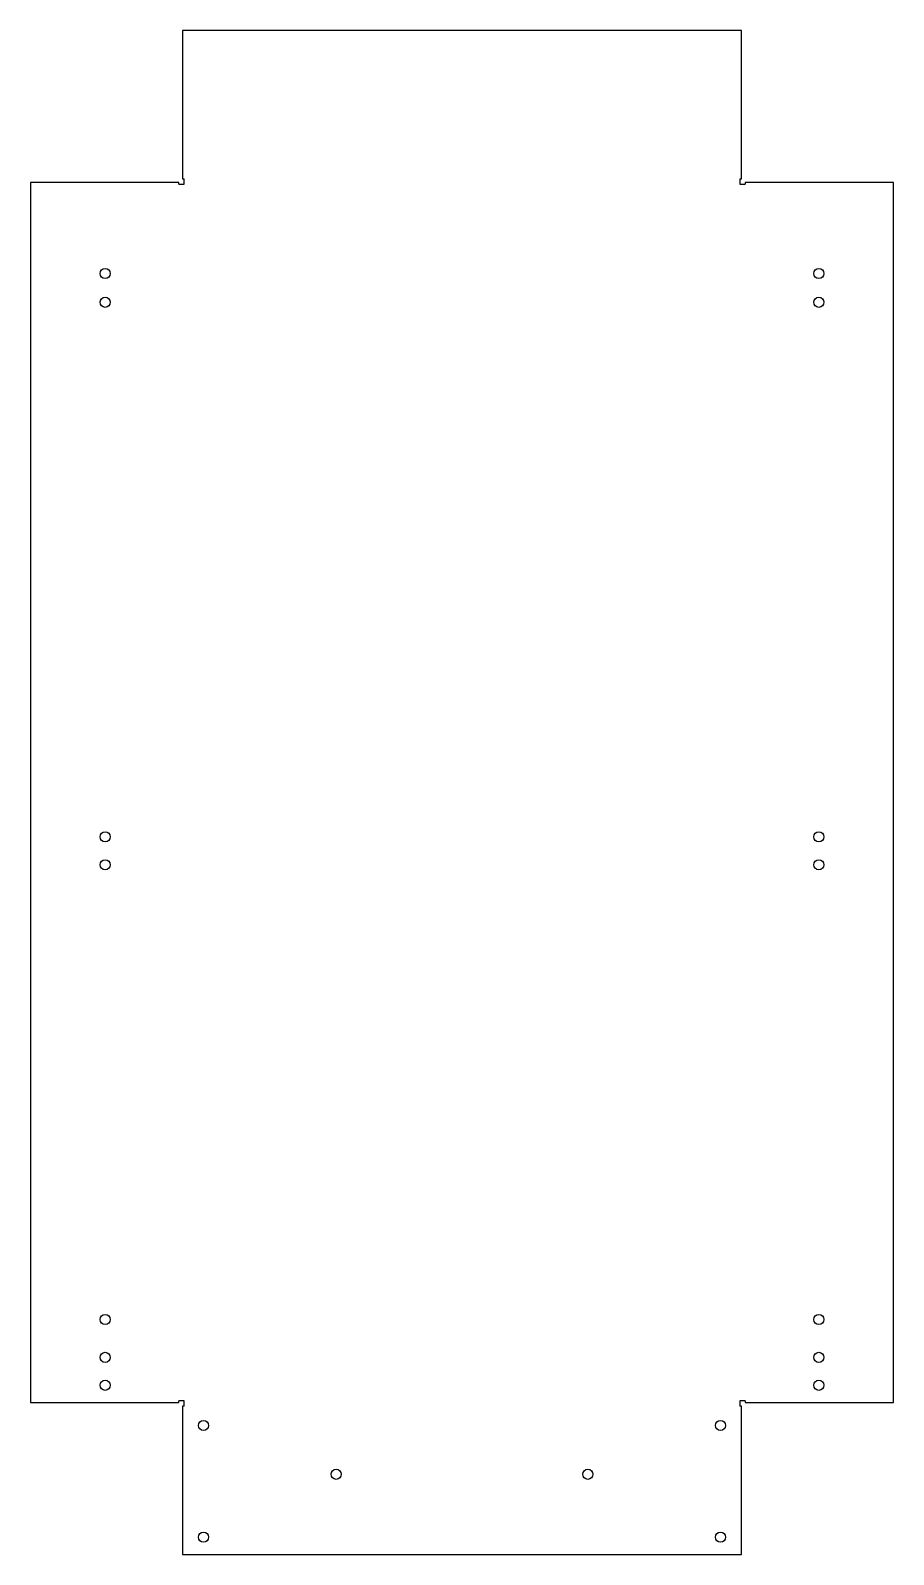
# Model space of a CAD drawing. Header units: millimetres. Extents: x -196 to 196, y -348 to 345.
import ezdxf

# ---------------------------------------------------------------- set-up
doc = ezdxf.new("R2010")
doc.units = ezdxf.units.MM
doc.layers.add('Unfold_Sketch002', color=7, linetype='CONTINUOUS')

msp = doc.modelspace()

# ---------------------------------------------------------------- linework, layer by layer
at = {"layer": 'Unfold_Sketch002'}
for p, q in [((126.97, 344.51), (-126.97, 344.51)), ((-126.97, 344.51), (-126.97, 277.15)), ((126.97, 277.15), (126.97, 344.51)), ((-126.97, 277.15), (-126.19, 277.15)), ((-126.19, 274.65), (-126.19, 277.15)), ((126.19, 277.15), (126.19, 274.65)), ((126.19, 277.15), (126.97, 277.15)), ((-128.68, 275.44), (-196.05, 275.44)), ((-196.05, 275.44), (-196.05, -278.97)), ((-128.68, 274.65), (-128.68, 275.44)), ((-128.68, 274.65), (-126.19, 274.65)), ((126.19, 274.65), (128.68, 274.65)), ((196.05, 275.44), (128.68, 275.44)), ((128.68, 275.44), (128.68, 274.65)), ((196.05, -278.97), (196.05, 275.44)), ((-196.05, -278.97), (-128.68, -278.97)), ((-128.68, -278.97), (-128.68, -278.18)), ((-126.19, -278.18), (-128.68, -278.18)), ((-126.19, -280.68), (-126.97, -280.68)), ((-126.97, -280.68), (-126.97, -348.04)), ((-126.19, -280.68), (-126.19, -278.18)), ((126.19, -278.18), (126.19, -280.68)), ((128.68, -278.18), (126.19, -278.18)), ((126.97, -280.68), (126.19, -280.68)), ((126.97, -348.04), (126.97, -280.68)), ((128.68, -278.18), (128.68, -278.97)), ((128.68, -278.97), (196.05, -278.97)), ((-126.97, -348.04), (126.97, -348.04))]:
    msp.add_line(p, q, dxfattribs=at)
for centre in [(-162.09, 234.09), (162.09, 234.09), (-162.09, 220.98), (162.09, 220.98), (-162.09, -21.89), (162.09, -21.89), (-162.09, -34.59), (162.09, -34.59), (-162.09, -241.21), (162.09, -241.21), (-162.09, -258.44), (162.09, -258.44), (-162.09, -271.14), (162.09, -271.14), (-117.47, -289.37), (117.47, -289.37), (-57.15, -311.59), (57.15, -311.59), (-117.47, -340.17), (117.47, -340.17)]:
    msp.add_circle(centre, 2.3, dxfattribs=at)

doc.saveas('drawing.dxf')
